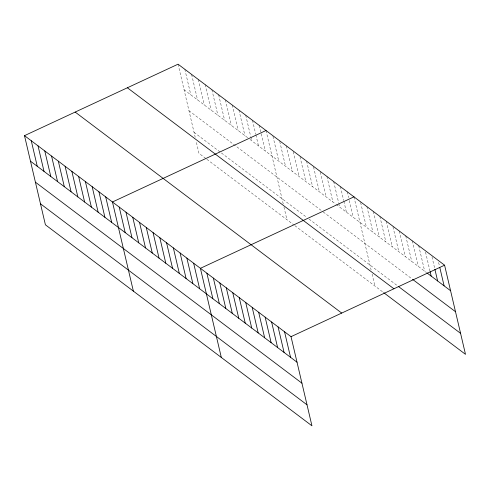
<?xml version="1.0" encoding="UTF-8"?>
<svg xmlns="http://www.w3.org/2000/svg" width="490" height="490" viewBox="0 0 490 490"><rect width="100%" height="100%" fill="white"/><g stroke="black" fill="none" stroke-linecap="round" stroke-linejoin="round"><path stroke-width="0.37" stroke-dasharray="2.45 1.84" d="M184.044 89.719L247.756 137.77M250.01 139.472L335.711 204.103M336.275 204.526L426.453 272.532M188.969 110.716L322.598 211.49M323.161 211.913L411.955 278.884M194.046 132.349L306.807 217.389M309.061 219.091L397.611 285.866M205.733 158.442L198.971 153.339L196.178 141.445M206.86 159.293L293.688 224.775M294.815 225.627L383.119 292.218M438.63 262.499L439.487 266.15M431.984 256.889L434.722 268.563M425.51 252.007L429.963 270.976M418.699 245.668L424.689 271.203M412.225 240.786L418.215 266.321M405.751 235.904L411.741 261.44M399.276 231.023L405.267 256.558M392.98 226.87L398.793 251.676M386.334 221.26L392.325 246.795M379.86 216.378L385.851 241.913M373.386 211.496L379.376 237.031M366.912 206.615L372.902 232.15M360.615 202.462L366.428 227.268M353.97 196.851L371.102 269.91M372.088 274.106L374.881 286.007M347.202 191.749L348.574 197.586M349.254 200.502L353.192 217.284M340.44 186.647L343.686 200.508M343.858 201.237L346.424 212.182M333.672 181.545L338.633 202.701M338.804 203.43L339.662 207.08M326.904 176.443L332.894 201.978M320.313 172.07L326.126 196.876M313.545 166.968L319.364 191.774M306.605 161.137L312.596 186.672M300.015 156.763L305.834 181.563M293.247 151.661L299.065 176.461M286.313 145.824L292.297 171.359M279.716 141.457L285.535 166.257M272.948 136.349L278.767 161.155M266.015 130.518L283.312 204.275M283.967 207.074L286.926 219.673M259.247 125.416L265.237 150.951M252.479 120.313L255.731 134.174M255.903 134.903L258.469 145.849M245.717 115.211L250.678 136.367M250.849 137.096L251.707 140.746M238.949 110.109L244.939 135.644M232.186 105.007L238.171 130.542M225.418 99.905L231.409 125.44M218.65 94.803L224.641 120.338M211.888 89.701L217.879 115.236M205.12 84.599L211.11 110.134M198.358 79.496L204.342 105.032M191.59 74.394L197.58 99.929M184.822 69.292L190.812 94.827M178.06 64.19L195.192 137.243"/><path stroke-width="0.73" d="M24.5 135.65L291.029 336.661L311.94 425.81L45.411 224.806L24.5 135.65L178.06 64.19L444.589 265.194L465.5 354.35L383.707 292.665M266.015 130.518L112.455 201.984L133.366 291.14M353.97 196.851L200.41 268.318L221.321 357.467M291.029 336.661L444.589 265.194M427.041 272.979L450.579 290.729M412.543 279.325L455.504 311.72M398.199 286.313L460.576 333.353M127.382 87.771L393.917 288.775M75.172 112.069L341.708 313.073M30.49 161.186L297.02 362.196M35.415 182.182L301.944 383.186M40.486 203.809L307.016 404.82M439.83 267.607L444.105 285.848M434.893 269.292L437.631 280.966M430.134 271.705L431.157 276.084M284.561 331.779L290.546 357.314M278.087 326.897L284.078 352.433M271.613 322.016L277.603 347.551M265.139 317.134L271.129 342.669M258.665 312.253L264.655 337.788M252.197 307.371L258.181 332.906M245.723 302.489L251.713 328.024M239.249 297.608L245.239 323.143M232.775 292.726L238.765 318.261M226.3 287.844L232.291 313.38M219.832 282.963L225.817 308.498M213.358 278.081L219.349 303.616M206.884 273.2L212.874 298.735M193.648 263.216L199.632 288.751M186.88 258.114L192.87 283.649M180.112 253.012L186.102 278.547M173.35 247.909L179.334 273.438M166.582 242.807L172.572 268.336M159.814 237.705L165.804 263.234M153.052 232.597L159.042 258.132M146.283 227.495L152.274 253.03M139.521 222.393L145.506 247.928M132.753 217.291L138.744 242.826M125.985 212.188L131.975 237.724M119.223 207.086L125.207 232.621M105.687 196.882L111.677 222.417M98.925 191.78L104.915 217.315M92.157 186.678L98.147 212.213M85.395 181.576L91.379 207.111M78.627 176.474L84.617 202.009M71.859 171.371L77.849 196.907M65.097 166.269L71.087 191.804M58.328 161.167L64.319 186.702M51.56 156.065L57.55 181.6M44.798 150.963L50.789 176.492M38.03 145.861L44.02 171.39M31.268 140.753L37.252 166.288"/></g></svg>
